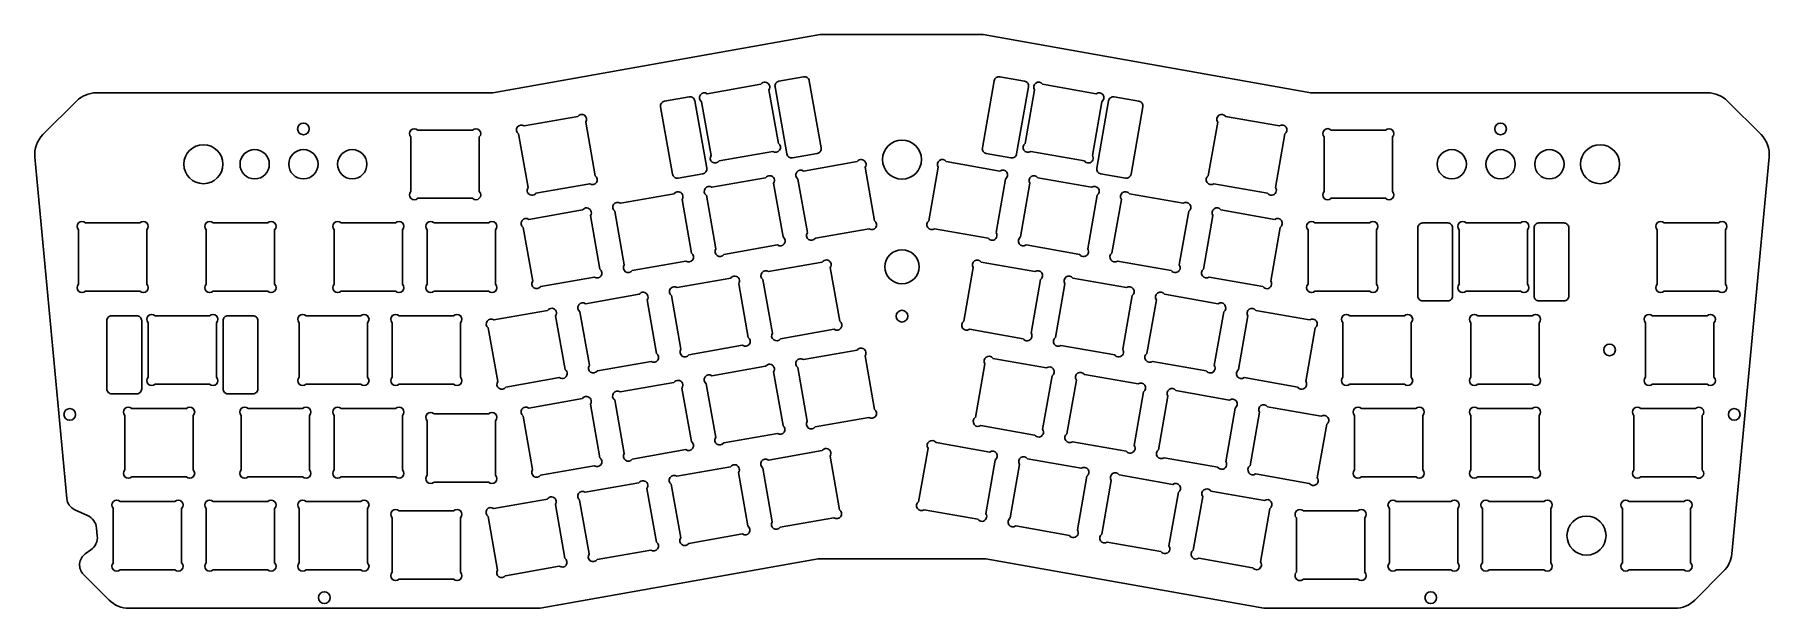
# Model space of a CAD drawing. Header units: millimetres. Extents: x -332 to 23, y -15 to 103.
import ezdxf

# ---------------------------------------------------------------- set-up
doc = ezdxf.new("R2010")
doc.units = ezdxf.units.MM
doc.layers.get('0').update_dxf_attribs({"linetype": 'CONTINUOUS'})

msp = doc.modelspace()

# ---------------------------------------------------------------- linework, layer by layer
for p, q in [((-194.51, 90.66), (-183.5, 92.6)), ((-125.8, 92.6), (-114.79, 90.66)), ((-193.71, 78.02), (-195.65, 89.02)), ((-181.87, 91.46), (-179.93, 80.45)), ((-129.37, 80.45), (-127.43, 91.46)), ((-113.65, 89.02), (-115.59, 78.02)), ((-88.28, 85.99), (-77.27, 84.05)), ((-255.21, 70.61), (-255.21, 81.79)), ((-253.8, 83.2), (-242.63, 83.2)), ((-241.22, 81.79), (-241.22, 70.61)), ((-91.85, 73.84), (-89.91, 84.84)), ((-76.13, 82.41), (-78.07, 71.41)), ((-181.07, 78.82), (-192.07, 76.88)), ((-117.23, 76.88), (-128.23, 78.82)), ((-174.78, 74.8), (-163.78, 76.74)), ((-162.14, 75.59), (-160.2, 64.59)), ((-149.1, 64.59), (-147.16, 75.59)), ((-145.52, 76.74), (-134.52, 74.8)), ((-193.54, 71.49), (-182.54, 73.43)), ((-180.9, 72.28), (-178.96, 61.28)), ((-173.99, 62.16), (-175.93, 73.16)), ((-133.37, 73.16), (-135.31, 62.16)), ((-130.34, 61.28), (-128.4, 72.28)), ((-126.76, 73.43), (-115.76, 71.49)), ((-79.7, 70.26), (-90.71, 72.2)), ((-242.63, 69.2), (-253.8, 69.2)), ((-212.3, 68.18), (-201.3, 70.12)), ((-199.66, 68.97), (-197.72, 57.97)), ((-192.75, 58.85), (-194.69, 69.85)), ((-114.61, 69.85), (-116.55, 58.85)), ((-111.58, 57.97), (-109.64, 68.97)), ((-108, 70.12), (-97, 68.18)), ((-321.93, 64.15), (-310.76, 64.15)), ((-295.74, 64.15), (-284.57, 64.15)), ((-269.54, 64.15), (-258.37, 64.15)), ((-250.49, 64.15), (-239.32, 64.15)), ((-231.06, 64.87), (-220.06, 66.81)), ((-218.42, 65.67), (-216.48, 54.66)), ((-211.51, 55.54), (-213.45, 66.54)), ((-95.85, 66.54), (-97.79, 55.54)), ((-92.82, 54.66), (-90.88, 65.67)), ((-89.24, 66.81), (-78.24, 64.87)), ((-69.98, 64.15), (-58.81, 64.15)), ((-39.02, 64.15), (-27.85, 64.15)), ((1.56, 64.15), (12.73, 64.15)), ((-323.34, 51.56), (-323.34, 62.74)), ((-309.34, 62.74), (-309.34, 51.56)), ((-297.15, 51.56), (-297.15, 62.74)), ((-283.15, 62.74), (-283.15, 51.56)), ((-270.96, 51.56), (-270.96, 62.74)), ((-256.96, 62.74), (-256.96, 51.56)), ((-251.91, 51.56), (-251.91, 62.74)), ((-237.91, 62.74), (-237.91, 51.56)), ((-230.27, 52.23), (-232.21, 63.23)), ((-161.35, 62.95), (-172.35, 61.01)), ((-136.95, 61.01), (-147.95, 62.95)), ((-77.09, 63.23), (-79.03, 52.23)), ((-71.39, 51.56), (-71.39, 62.74)), ((-57.39, 62.74), (-57.39, 51.56)), ((-40.44, 51.56), (-40.44, 62.74)), ((-26.44, 62.74), (-26.44, 51.56)), ((0.14, 51.56), (0.14, 62.74)), ((14.14, 62.74), (14.14, 51.56)), ((-180.11, 59.64), (-191.11, 57.7)), ((-118.19, 57.7), (-129.19, 59.64)), ((-198.87, 56.33), (-209.87, 54.39)), ((-181.93, 54.19), (-170.93, 56.13)), ((-169.29, 54.98), (-167.35, 43.98)), ((-141.93, 43.98), (-139.99, 54.98)), ((-138.35, 56.13), (-127.35, 54.19)), ((-99.43, 54.39), (-110.43, 56.33)), ((-310.76, 50.15), (-321.93, 50.15)), ((-284.57, 50.15), (-295.74, 50.15)), ((-258.37, 50.15), (-269.54, 50.15)), ((-239.32, 50.15), (-250.49, 50.15)), ((-217.63, 53.03), (-228.63, 51.09)), ((-181.14, 41.55), (-183.08, 52.55)), ((-126.2, 52.55), (-128.14, 41.55)), ((-123.17, 40.67), (-121.23, 51.67)), ((-119.59, 52.82), (-108.59, 50.88)), ((-80.67, 51.09), (-91.67, 53.03)), ((-58.81, 50.15), (-69.98, 50.15)), ((-27.85, 50.15), (-39.02, 50.15)), ((12.73, 50.15), (1.56, 50.15)), ((-219.45, 47.58), (-208.45, 49.52)), ((-206.81, 48.37), (-204.87, 37.37)), ((-107.44, 49.24), (-109.38, 38.24)), ((-104.41, 37.36), (-102.47, 48.37)), ((-100.83, 49.51), (-89.83, 47.57)), ((-309.06, 32.51), (-309.06, 43.69)), ((-307.64, 45.1), (-296.47, 45.1)), ((-295.06, 43.69), (-295.06, 32.51)), ((-278.1, 32.51), (-278.1, 43.69)), ((-276.69, 45.1), (-265.51, 45.1)), ((-264.1, 43.69), (-264.1, 32.51)), ((-259.05, 32.51), (-259.05, 43.69)), ((-257.64, 45.1), (-246.46, 45.1)), ((-245.05, 43.69), (-245.05, 32.51)), ((-218.66, 34.94), (-220.6, 45.94)), ((-88.68, 45.93), (-90.62, 34.93)), ((-85.65, 34.06), (-83.71, 45.06)), ((-82.07, 46.2), (-71.07, 44.26)), ((-38.06, 32.51), (-38.06, 43.69)), ((-36.64, 45.1), (-25.47, 45.1)), ((-24.06, 43.69), (-24.06, 32.51)), ((-2.24, 32.51), (-2.24, 43.69)), ((-0.82, 45.1), (10.35, 45.1)), ((11.76, 43.69), (11.76, 32.51)), ((-168.5, 42.34), (-179.5, 40.4)), ((-129.78, 40.4), (-140.78, 42.34)), ((-69.92, 42.63), (-71.86, 31.62)), ((-206.02, 35.73), (-217.02, 33.79)), ((-174.8, 36.11), (-163.8, 38.05)), ((-162.16, 36.9), (-160.22, 25.9)), ((-136, 36.37), (-124.99, 34.43)), ((-111.02, 37.09), (-122.02, 39.03)), ((-92.26, 33.79), (-103.26, 35.73)), ((-193.56, 32.8), (-182.56, 34.74)), ((-180.92, 33.59), (-178.98, 22.59)), ((-174.01, 23.46), (-175.95, 34.47)), ((-139.57, 24.22), (-137.63, 35.22)), ((-123.85, 32.79), (-125.79, 21.79)), ((-117.23, 33.06), (-106.23, 31.12)), ((-73.5, 30.48), (-84.5, 32.42)), ((-296.47, 31.1), (-307.64, 31.1)), ((-265.51, 31.1), (-276.69, 31.1)), ((-246.46, 31.1), (-257.64, 31.1)), ((-212.32, 29.49), (-201.32, 31.43)), ((-199.68, 30.28), (-197.74, 19.28)), ((-192.77, 20.16), (-194.71, 31.16)), ((-120.81, 20.91), (-118.87, 31.91)), ((-105.09, 29.48), (-107.03, 18.48)), ((-102.05, 17.6), (-100.11, 28.61)), ((-98.47, 29.75), (-87.47, 27.81)), ((-25.47, 31.1), (-36.64, 31.1)), ((10.35, 31.1), (-0.82, 31.1)), ((-312.41, 26.05), (-301.23, 26.05)), ((-288.59, 26.05), (-277.42, 26.05)), ((-269.54, 26.05), (-258.37, 26.05)), ((-250.49, 24.99), (-239.32, 24.99)), ((-231.08, 26.18), (-220.08, 28.12)), ((-218.44, 26.97), (-216.5, 15.97)), ((-211.53, 16.85), (-213.47, 27.85)), ((-86.33, 26.17), (-88.27, 15.17)), ((-83.29, 14.3), (-81.35, 25.3)), ((-79.71, 26.45), (-68.71, 24.51)), ((-60.45, 26.05), (-49.28, 26.05)), ((-36.64, 26.05), (-25.47, 26.05)), ((-313.82, 13.46), (-313.82, 24.64)), ((-299.82, 24.64), (-299.82, 13.46)), ((-290.01, 13.46), (-290.01, 24.64)), ((-276.01, 24.64), (-276.01, 13.46)), ((-270.96, 13.46), (-270.96, 24.64)), ((-256.96, 24.64), (-256.96, 13.46)), ((-251.91, 12.4), (-251.91, 23.58)), ((-237.91, 23.58), (-237.91, 12.4)), ((-230.29, 13.54), (-232.23, 24.54)), ((-161.37, 24.26), (-172.37, 22.32)), ((-127.42, 20.64), (-138.43, 22.58)), ((-67.56, 22.87), (-69.5, 11.87)), ((-61.87, 13.46), (-61.87, 24.64)), ((-47.87, 24.64), (-47.87, 13.46)), ((-38.06, 13.46), (-38.06, 24.64)), ((-24.06, 24.64), (-24.06, 13.46)), ((-180.13, 20.95), (-191.13, 19.01)), ((-151.2, 6.93), (-149.26, 17.93)), ((-147.63, 19.08), (-136.62, 17.14)), ((-108.66, 17.33), (-119.67, 19.27)), ((-217.65, 14.33), (-228.65, 12.39)), ((-198.89, 17.64), (-209.89, 15.7)), ((-181.98, 15.5), (-170.98, 17.44)), ((-169.34, 16.29), (-167.4, 5.29)), ((-135.48, 15.5), (-137.42, 4.5)), ((-132.44, 3.62), (-130.5, 14.62)), ((-128.87, 15.77), (-117.86, 13.83)), ((-89.9, 14.03), (-100.91, 15.97)), ((-301.23, 12.05), (-312.41, 12.05)), ((-277.42, 12.05), (-288.59, 12.05)), ((-258.37, 12.05), (-269.54, 12.05)), ((-239.32, 10.99), (-250.49, 10.99)), ((-219.5, 8.88), (-208.5, 10.82)), ((-200.74, 12.19), (-189.74, 14.13)), ((-188.1, 12.98), (-186.16, 1.98)), ((-181.18, 2.86), (-183.12, 13.86)), ((-116.72, 12.19), (-118.66, 1.19)), ((-113.68, 0.31), (-111.74, 11.31)), ((-110.11, 12.46), (-99.1, 10.52)), ((-71.14, 10.72), (-82.14, 12.66)), ((-49.28, 12.05), (-60.45, 12.05)), ((-25.47, 12.05), (-36.64, 12.05)), ((-238.26, 5.57), (-227.26, 7.51)), ((-218.71, -3.76), (-220.65, 7.24)), ((-206.86, 9.67), (-204.92, -1.33)), ((-199.95, -0.45), (-201.89, 10.55)), ((-97.96, 8.88), (-99.9, -2.12)), ((-94.92, -3), (-92.98, 8)), ((-91.34, 9.15), (-80.34, 7.21)), ((-316.2, -5.59), (-316.2, 5.59)), ((-314.79, 7), (-303.61, 7)), ((-302.2, 5.59), (-302.2, -5.59)), ((-297.15, -5.59), (-297.15, 5.59)), ((-295.74, 7), (-284.56, 7)), ((-283.15, 5.59), (-283.15, -5.59)), ((-278.1, -5.59), (-278.1, 5.59)), ((-276.69, 7), (-265.51, 7)), ((-264.1, 5.59), (-264.1, -5.59)), ((-259.05, -7.53), (-259.05, 3.65)), ((-257.64, 5.06), (-246.46, 5.06)), ((-245.05, 3.65), (-245.05, -7.53)), ((-237.47, -7.07), (-239.41, 3.93)), ((-225.62, 6.36), (-223.68, -4.64)), ((-168.54, 3.65), (-179.55, 1.71)), ((-139.06, 3.35), (-150.06, 5.29)), ((-79.2, 5.57), (-81.14, -5.43)), ((-54.73, -5.59), (-54.73, 5.59)), ((-53.31, 7), (-42.14, 7)), ((-40.73, 5.59), (-40.73, -5.59)), ((-35.68, -5.59), (-35.68, 5.59)), ((-34.26, 7), (-23.09, 7)), ((-21.68, 5.59), (-21.68, -5.59)), ((-7, -5.59), (-7, 5.59)), ((-5.59, 7), (5.59, 7)), ((7, 5.59), (7, -5.59)), ((-187.31, 0.34), (-198.31, -1.6)), ((-120.3, 0.04), (-131.3, 1.98)), ((-206.07, -2.97), (-217.07, -4.91)), ((-101.53, -3.27), (-112.54, -1.33)), ((-303.61, -7), (-314.79, -7)), ((-284.56, -7), (-295.74, -7)), ((-265.51, -7), (-276.69, -7)), ((-224.83, -6.28), (-235.83, -8.22)), ((-82.77, -6.58), (-93.78, -4.64)), ((-42.14, -7), (-53.31, -7)), ((-23.09, -7), (-34.26, -7)), ((5.59, -7), (-5.59, -7)), ((-246.46, -8.94), (-257.64, -8.94))]:
    msp.add_line(p, q)
for points in [[(23.09, 77.64), (15.43, -3.76, -0.174642), (13.76, -7.32), (7.85, -13.23, -0.198912), (3.75, -14.92), (-80.44, -14.92), (-137.45, -4.78), (-171.75, -4.78), (-228.76, -14.92), (-312.97, -14.92, -0.198912), (-317.08, -13.23), (-322.3, -8, -0.464418), (-321.94, -3.74), (-320.81, -2.94, 0.267949), (-319.48, -0.03), (-319.62, 1.5, 0.267949), (-321.48, 4.11), (-324.1, 5.31, -0.267949), (-325.72, 7.6), (-332.29, 77.64, -0.223325), (-330.61, 82.28), (-323.76, 89.14, -0.198912), (-319.66, 90.84), (-238.46, 90.84), (-171.34, 102.78), (-137.96, 102.78), (-70.84, 90.84), (10.46, 90.84, -0.198912), (14.56, 89.14), (21.42, 82.28, -0.22341)], [(-177.03, 77.5, -0.414214), (-178.19, 78.31), (-180.62, 92.1, -0.414214), (-179.81, 93.25), (-174.76, 94.14, -0.414214), (-173.6, 93.33), (-171.17, 79.55, -0.414214), (-171.98, 78.39)], [(-131.11, 78.31, -0.414214), (-132.27, 77.5), (-137.32, 78.39, -0.414214), (-138.13, 79.55), (-135.7, 93.33, -0.414214), (-134.54, 94.14), (-129.49, 93.25, -0.414214), (-128.68, 92.1)], [(-194.61, 75.41, -0.414214), (-195.42, 74.25), (-200.47, 73.36, -0.414214), (-201.63, 74.18), (-204.06, 87.96, -0.414214), (-203.25, 89.12), (-198.2, 90.01, -0.414214), (-197.04, 89.2)], [(-113.88, 74.25, -0.414214), (-114.69, 75.41), (-112.26, 89.2, -0.414214), (-111.1, 90.01), (-106.05, 89.12, -0.414214), (-105.24, 87.96), (-107.67, 74.18, -0.414214), (-108.83, 73.36)], [(-229.6, 70.26, -1), (-231.23, 71.41), (-233.17, 82.41, -1), (-232.03, 84.05), (-221.03, 85.99, -1), (-219.39, 84.84), (-217.45, 73.84, -1), (-218.59, 72.2)], [(-66.67, 69.2, -1), (-68.09, 70.61), (-68.09, 81.79, -1), (-66.67, 83.2), (-55.5, 83.2, -1), (-54.09, 81.79), (-54.09, 70.61, -1), (-55.5, 69.2)], [(-41.77, 49.15, -0.414214), (-42.77, 48.15), (-47.9, 48.15, -0.414214), (-48.9, 49.15), (-48.9, 63.15, -0.414214), (-47.9, 64.15), (-42.77, 64.15, -0.414214), (-41.77, 63.15)], [(-24.1, 48.15, -0.414214), (-25.1, 49.15), (-25.1, 63.15, -0.414214), (-24.1, 64.15), (-18.97, 64.15, -0.414214), (-17.97, 63.15), (-17.97, 49.15, -0.414214), (-18.97, 48.15)], [(-198.26, 37.1, -1), (-199.9, 38.24), (-201.84, 49.25, -1), (-200.69, 50.88), (-189.69, 52.82, -1), (-188.05, 51.68), (-186.11, 40.67, -1), (-187.26, 39.04)], [(-235.78, 30.48, -1), (-237.42, 31.63), (-239.36, 42.63, -1), (-238.21, 44.27), (-227.21, 46.21, -1), (-225.57, 45.06), (-223.63, 34.06, -1), (-224.78, 32.42)], [(-310.39, 30.1, -0.414214), (-311.39, 29.1), (-316.52, 29.1, -0.414214), (-317.52, 30.1), (-317.52, 44.1, -0.414214), (-316.52, 45.1), (-311.39, 45.1, -0.414214), (-310.39, 44.1)], [(-292.72, 29.1, -0.414214), (-293.72, 30.1), (-293.72, 44.1, -0.414214), (-292.72, 45.1), (-287.59, 45.1, -0.414214), (-286.59, 44.1), (-286.59, 30.1, -0.414214), (-287.59, 29.1)], [(-62.84, 31.1, -1), (-64.25, 32.51), (-64.25, 43.69, -1), (-62.84, 45.1), (-51.66, 45.1, -1), (-50.25, 43.69), (-50.25, 32.51, -1), (-51.66, 31.1)], [(-3.2, 12.05, -1), (-4.62, 13.46), (-4.62, 24.64, -1), (-3.2, 26.05), (7.97, 26.05, -1), (9.38, 24.64), (9.38, 13.46, -1), (7.97, 12.05)], [(-72.36, -8.94, -1), (-73.78, -7.53), (-73.78, 3.65, -1), (-72.36, 5.06), (-61.19, 5.06, -1), (-59.78, 3.65), (-59.78, -7.53, -1), (-61.19, -8.94)]]:
    msp.add_lwpolyline(points, format="xyb", close=True)
for centre, radius in [((-277.24, 83.45), 1.2), ((-31.95, 83.45), 1.2), ((-297.74, 76.2), 4), ((-287.24, 76.2), 3), ((-277.24, 76.2), 3), ((-267.24, 76.2), 3), ((-154.6, 77.15), 4), ((-41.95, 76.2), 3), ((-31.95, 76.2), 3), ((-21.95, 76.2), 3), ((-11.56, 76.2), 4), ((-154.6, 55.15), 3.5), ((-154.6, 45.02), 1.2), ((-9.62, 38.1), 1.2), ((-325.13, 24.87), 1.2), ((15.92, 24.87), 1.2), ((-14.34, 0), 4), ((-272.97, -12.73), 1.2), ((-46.25, -12.73), 1.2)]:
    msp.add_circle(centre, radius)
for centre, start, end in [((-182.69, 92.03), -35, 145), ((-126.62, 92.03), 35, 215), ((-195.08, 89.84), 55, 235), ((-114.22, 89.84), -55, 125), ((-89.09, 85.41), 35, 215), ((-254.51, 82.49), 45, 225), ((-241.92, 82.49), -45, 135), ((-76.7, 83.23), -55, 125), ((-180.5, 79.63), -125, 55), ((-128.8, 79.63), 125, 305), ((-192.89, 77.45), 145, 325), ((-175.36, 73.98), 55, 235), ((-162.96, 76.16), -35, 145), ((-146.34, 76.16), 35, 215), ((-133.94, 73.98), -55, 125), ((-116.41, 77.45), -145, 35), ((-194.12, 70.67), 55, 235), ((-181.72, 72.85), -35, 145), ((-127.58, 72.85), 35, 215), ((-115.18, 70.67), -55, 125), ((-91.28, 73.02), 125, 305), ((-78.89, 70.83), -145, 35), ((-254.51, 69.91), 135, 315), ((-241.92, 69.91), -135, 45), ((-212.88, 67.36), 55, 235), ((-200.48, 69.55), -35, 145), ((-108.82, 69.55), 35, 215), ((-96.42, 67.36), -55, 125), ((-322.64, 63.44), 45, 225), ((-310.05, 63.44), -45, 135), ((-296.44, 63.44), 45, 225), ((-283.86, 63.44), -45, 135), ((-270.25, 63.44), 45, 225), ((-257.66, 63.44), -45, 135), ((-251.2, 63.44), 45, 225), ((-238.61, 63.44), -45, 135), ((-231.64, 64.05), 55, 235), ((-219.24, 66.24), -35, 145), ((-160.78, 63.77), -125, 55), ((-148.52, 63.77), 125, 305), ((-90.06, 66.24), 35, 215), ((-77.66, 64.05), -55, 125), ((-70.69, 63.44), 45, 225), ((-58.1, 63.44), -45, 135), ((-39.73, 63.44), 45, 225), ((-27.14, 63.44), -45, 135), ((0.85, 63.44), 45, 225), ((13.44, 63.44), -45, 135), ((-179.54, 60.46), -125, 55), ((-173.17, 61.58), 145, 325), ((-136.13, 61.58), -145, 35), ((-129.76, 60.46), 125, 305), ((-198.3, 57.15), -125, 55), ((-191.93, 58.27), 145, 325), ((-117.37, 58.27), -145, 35), ((-111, 57.15), 125, 305), ((-217.06, 53.84), -125, 55), ((-210.69, 54.97), 145, 325), ((-182.51, 53.37), 55, 235), ((-170.11, 55.56), -35, 145), ((-139.17, 55.55), 35, 215), ((-126.78, 53.37), -55, 125), ((-98.61, 54.97), -145, 35), ((-92.24, 53.84), 125, 305), ((-322.64, 50.86), 135, 315), ((-310.05, 50.86), -135, 45), ((-296.44, 50.86), 135, 315), ((-283.86, 50.86), -135, 45), ((-270.25, 50.86), 135, 315), ((-257.66, 50.86), -135, 45), ((-251.2, 50.86), 135, 315), ((-238.61, 50.86), -135, 45), ((-229.45, 51.66), 145, 325), ((-207.63, 48.94), -35, 145), ((-120.41, 52.25), 35, 215), ((-108.02, 50.06), -55, 125), ((-101.65, 48.94), 35, 215), ((-79.85, 51.66), -145, 35), ((-70.69, 50.86), 135, 315), ((-58.1, 50.86), -135, 45), ((-39.73, 50.86), 135, 315), ((-27.14, 50.86), -135, 45), ((0.85, 50.86), 135, 315), ((13.44, 50.86), -135, 45), ((-220.03, 46.76), 55, 235), ((-89.26, 46.75), -55, 125), ((-82.89, 45.63), 35, 215), ((-308.35, 44.39), 45, 225), ((-295.76, 44.39), -45, 135), ((-277.39, 44.39), 45, 225), ((-264.81, 44.39), -45, 135), ((-258.34, 44.39), 45, 225), ((-245.76, 44.39), -45, 135), ((-167.93, 43.16), -125, 55), ((-141.36, 43.16), 125, 305), ((-70.49, 43.45), -55, 125), ((-37.35, 44.39), 45, 225), ((-24.76, 44.39), -45, 135), ((-1.53, 44.39), 45, 225), ((11.06, 44.39), -45, 135), ((-180.32, 40.98), 145, 325), ((-128.96, 40.97), -145, 35), ((-122.6, 39.85), 125, 305), ((-205.45, 36.55), -125, 55), ((-175.38, 35.29), 55, 235), ((-162.98, 37.47), -35, 145), ((-136.81, 35.8), 35, 215), ((-110.2, 37.67), -145, 35), ((-103.84, 36.54), 125, 305), ((-308.35, 31.81), 135, 315), ((-295.76, 31.81), -135, 45), ((-277.39, 31.81), 135, 315), ((-264.81, 31.81), -135, 45), ((-258.34, 31.81), 135, 315), ((-245.76, 31.81), -135, 45), ((-217.84, 34.36), 145, 325), ((-194.14, 31.98), 55, 235), ((-181.74, 34.16), -35, 145), ((-124.42, 33.61), -55, 125), ((-118.05, 32.49), 35, 215), ((-91.44, 34.36), -145, 35), ((-85.07, 33.24), 125, 305), ((-37.35, 31.81), 135, 315), ((-24.76, 31.81), -135, 45), ((-1.53, 31.81), 135, 315), ((11.06, 31.81), -135, 45), ((-219.26, 27.55), -35, 145), ((-212.9, 28.67), 55, 235), ((-200.5, 30.86), -35, 145), ((-105.66, 30.3), -55, 125), ((-99.29, 29.18), 35, 215), ((-72.68, 31.05), -145, 35), ((-313.11, 25.34), 45, 225), ((-300.53, 25.34), -45, 135), ((-289.3, 25.34), 45, 225), ((-276.71, 25.34), -45, 135), ((-270.25, 25.34), 45, 225), ((-257.66, 25.34), -45, 135), ((-251.2, 24.28), 45, 225), ((-238.61, 24.28), -45, 135), ((-231.66, 25.36), 55, 235), ((-160.8, 25.08), -125, 55), ((-86.9, 26.99), -55, 125), ((-80.53, 25.87), 35, 215), ((-61.16, 25.34), 45, 225), ((-48.58, 25.34), -45, 135), ((-37.35, 25.34), 45, 225), ((-24.76, 25.34), -45, 135), ((-179.56, 21.77), -125, 55), ((-173.19, 22.89), 145, 325), ((-139, 23.4), 125, 305), ((-126.61, 21.22), -145, 35), ((-68.14, 23.69), -55, 125), ((-198.32, 18.46), -125, 55), ((-191.95, 19.58), 145, 325), ((-170.16, 16.86), -35, 145), ((-148.45, 18.5), 35, 215), ((-120.24, 20.09), 125, 305), ((-107.84, 17.91), -145, 35), ((-217.08, 15.15), -125, 55), ((-210.71, 16.28), 145, 325), ((-188.92, 13.55), -35, 145), ((-182.55, 14.68), 55, 235), ((-136.05, 16.32), -55, 125), ((-129.69, 15.19), 35, 215), ((-101.48, 16.78), 125, 305), ((-89.08, 14.6), -145, 35), ((-82.72, 13.48), 125, 305), ((-313.11, 12.76), 135, 315), ((-300.53, 12.76), -135, 45), ((-289.3, 12.76), 135, 315), ((-276.71, 12.76), -135, 45), ((-270.25, 12.76), 135, 315), ((-257.66, 12.76), -135, 45), ((-251.2, 11.7), 135, 315), ((-238.61, 11.7), -135, 45), ((-229.47, 12.97), 145, 325), ((-207.68, 10.25), -35, 145), ((-201.31, 11.37), 55, 235), ((-117.29, 13.01), -55, 125), ((-110.92, 11.89), 35, 215), ((-98.53, 9.7), -55, 125), ((-70.32, 11.29), -145, 35), ((-61.16, 12.76), 135, 315), ((-48.58, 12.76), -135, 45), ((-37.35, 12.76), 135, 315), ((-24.76, 12.76), -135, 45), ((-315.49, 6.29), 45, 225), ((-302.91, 6.29), -45, 135), ((-296.44, 6.29), 45, 225), ((-283.86, 6.29), -45, 135), ((-277.39, 6.29), 45, 225), ((-264.81, 6.29), -45, 135), ((-226.44, 6.94), -35, 145), ((-220.07, 8.06), 55, 235), ((-92.16, 8.58), 35, 215), ((-79.77, 6.39), -55, 125), ((-54.02, 6.29), 45, 225), ((-41.43, 6.29), -45, 135), ((-34.97, 6.29), 45, 225), ((-22.38, 6.29), -45, 135), ((-6.29, 6.29), 45, 225), ((6.29, 6.29), -45, 135), ((-258.34, 4.35), 45, 225), ((-245.76, 4.35), -45, 135), ((-238.83, 4.75), 55, 235), ((-167.97, 4.47), -125, 55), ((-150.63, 6.11), 125, 305), ((-138.24, 3.92), -145, 35), ((-131.87, 2.8), 125, 305), ((-186.73, 1.16), -125, 55), ((-180.37, 2.28), 145, 325), ((-119.48, 0.61), -145, 35), ((-113.11, -0.51), 125, 305), ((-205.49, -2.15), -125, 55), ((-199.13, -1.03), 145, 325), ((-100.72, -2.69), -145, 35), ((-94.35, -3.82), 125, 305), ((-315.49, -6.29), 135, 315), ((-302.91, -6.29), -135, 45), ((-296.44, -6.29), 135, 315), ((-283.86, -6.29), -135, 45), ((-277.39, -6.29), 135, 315), ((-264.81, -6.29), -135, 45), ((-236.65, -7.64), 145, 325), ((-224.25, -5.46), -125, 55), ((-217.89, -4.33), 145, 325), ((-81.95, -6), -145, 35), ((-54.02, -6.29), 135, 315), ((-41.43, -6.29), -135, 45), ((-34.97, -6.29), 135, 315), ((-22.38, -6.29), -135, 45), ((-6.29, -6.29), 135, 315), ((6.29, -6.29), -135, 45), ((-258.34, -8.23), 135, 315), ((-245.76, -8.23), -135, 45)]:
    msp.add_arc(centre, 1, start, end)

doc.saveas('drawing.dxf')
